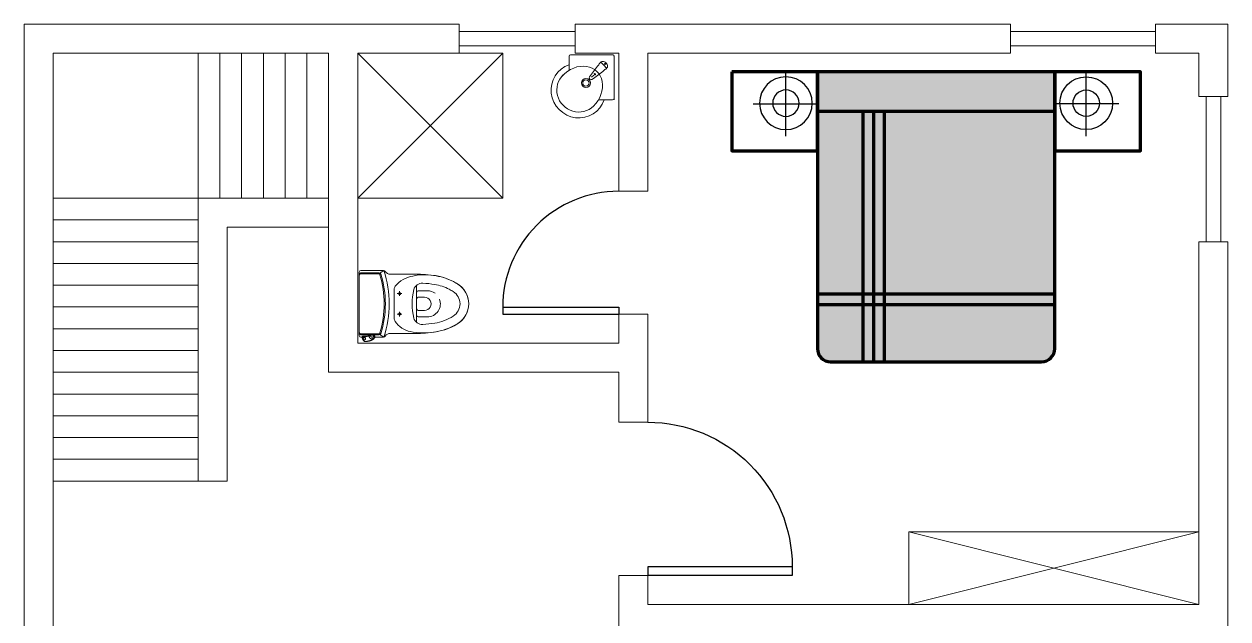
# Model space of a CAD drawing. Header units: inches. Extents: x -179 to 300, y 123 to 718.
# Drawn here: x -152.14 to -143.84, y 227.7 to 231.8 of the extents above; entities that cross this region are included whole.
import ezdxf

# ---------------------------------------------------------------- set-up
doc = ezdxf.new("R2010")
doc.units = ezdxf.units.IN
doc.header["$MEASUREMENT"] = 0
doc.linetypes.add('ACAD_ISO02W100', pattern=[15, 12, -3])
doc.linetypes.add('HIDDEN', pattern=[0.375, 0.25, -0.125])
for name, color, linetype in [('1', 1, 'Continuous'), ('A_WALL_3D', 1, 'Continuous'), ('BODY', 7, 'Continuous'), ('COVER', 7, 'Continuous'), ('DIM', 7, 'Continuous'), ('FUR', 6, 'Continuous'), ('HIDDEN', 8, 'HIDDEN')]:
    doc.layers.add(name, color=color, linetype=linetype)

# ---------------------------------------------------------------- blocks, each defined once
blk = doc.blocks.new('DESK4')
at = {"color": 0}
for p, q in [((0, 1), (-0.06, 1)), ((0, 0), (-0.06, 0))]:
    blk.add_line(p, q, dxfattribs=at)
blk.add_lwpolyline([(-0.06, 1), (-0.06, 0)], dxfattribs=at)
blk.add_lwpolyline([(1, 0, 0.414214), (0, 1), (0, 0)], format="xyb", dxfattribs=at)
blk = doc.blocks.new('A$C255C3C12')
at = {"layer": 'FUR'}
for p, q in [((243.5, 486.7), (243.5, 0)), ((487.1, 239.3), (0, 239.3))]:
    blk.add_line(p, q, dxfattribs=at)
for radius in [200, 100]:
    blk.add_circle((238.2, 239.3), radius, dxfattribs=at)
blk = doc.blocks.new('豪华大床')
at = {"linetype": 'ACAD_ISO02W100', "lineweight": 100, "true_color": 0xcd2027}
h = blk.add_hatch(color=242, dxfattribs=at)
h.dxf.hatch_style = 1
h.paths.add_polyline_path([(300, 2450), (0, 2450), (0, 650), (300, 650)])
at = {"linetype": 'ACAD_ISO02W100', "lineweight": 100, "true_color": 0xf8d731}
h = blk.add_hatch(color=40, dxfattribs=at)
h.dxf.hatch_style = 1
h.paths.add_polyline_path([(1687.8, 2450), (300, 2450), (300, 1155.6), (1687.8, 1155.6)])
h.paths.add_polyline_path([(1687.8, 995.6), (300, 995.6), (300, 650), (600, 650), (1687.8, 650)])
h.paths.add_polyline_path([(2200, 995.6), (1767.8, 995.6), (1767.8, 650), (2100, 650, 0.414214), (2200, 750)])
h.paths.add_polyline_path([(2200, 2350, 0.414214), (2100, 2450), (1767.8, 2450), (1767.8, 1155.6), (2200, 1155.6)])
at = {"linetype": 'ACAD_ISO02W100', "lineweight": 100, "true_color": 0x991b1e}
h = blk.add_hatch(color=244, dxfattribs=at)
h.dxf.hatch_style = 1
h.paths.add_polyline_path([(1767.8, 2450), (1687.8, 2450), (1687.8, 1155.6), (1767.8, 1155.6)])
h.paths.add_polyline_path([(1767.8, 1155.6), (1687.8, 1155.6), (1687.8, 1075.6), (1767.8, 1075.6)])
h.paths.add_polyline_path([(2200, 1155.6), (1767.8, 1155.6), (1767.8, 1075.6), (2200, 1075.6)])
h.paths.add_polyline_path([(2200, 1075.6), (1767.8, 1075.6), (1767.8, 995.6), (2200, 995.6)])
h.paths.add_polyline_path([(1767.8, 1075.6), (1687.8, 1075.6), (1687.8, 995.6), (1767.8, 995.6)])
h.paths.add_polyline_path([(1767.8, 995.6), (1687.8, 995.6), (1687.8, 650), (1767.8, 650)])
h.paths.add_polyline_path([(1687.8, 1155.6), (300, 1155.6), (300, 1075.6), (1687.8, 1075.6)])
h.paths.add_polyline_path([(1687.8, 1075.6), (300, 1075.6), (300, 995.6), (1687.8, 995.6)])
at = {"layer": 'FUR', "color": 0, "lineweight": 100}
for p, q in [((300, 650), (300, 2450)), ((1687.8, 2450), (1687.8, 650)), ((1767.8, 2450), (1767.8, 650)), ((300, 1155.6), (2200, 1155.6)), ((300, 1075.6), (2200, 1075.6)), ((300, 995.6), (2200, 995.6))]:
    blk.add_line(p, q, dxfattribs=at)
for points in [[(0, 2450), (600, 2450), (600, 3100), (0, 3100)], [(0, 0), (600, 0), (600, 650), (0, 650)]]:
    blk.add_lwpolyline(points, close=True, dxfattribs=at)
blk.add_lwpolyline([(0, 650), (2100, 650, 0.414214), (2200, 750), (2200, 2350, 0.414214), (2100, 2450), (0, 2450)], format="xyb", close=True, dxfattribs=at)
blk.add_blockref('A$C255C3C12', (0, 2450), dxfattribs=at)
at = {"layer": 'FUR', "color": 0, "lineweight": 100, "xscale": -1, "rotation": 180}
blk.add_blockref('A$C255C3C12', (0, 650), dxfattribs=at)

msp = doc.modelspace()

# ---------------------------------------------------------------- linework, layer by layer
at = {"color": 40, "lineweight": 0, "true_color": 0xf8d731}
for p, q in [((-152.14211, 227.00819), (-152.14211, 231.79621)), ((-152.14211, 231.79621), (-149.14211, 231.79621)), ((-149.14211, 231.74621), (-148.34211, 231.74621)), ((-148.34211, 231.79621), (-145.34211, 231.79621)), ((-145.34211, 231.74621), (-144.34211, 231.74621)), ((-144.34211, 231.79621), (-143.84211, 231.79621)), ((-143.84211, 231.79621), (-143.84211, 231.29621)), ((-149.14211, 231.64621), (-148.34211, 231.64621)), ((-145.34211, 231.64621), (-144.34211, 231.64621)), ((-143.99211, 231.29621), (-143.99211, 230.29621)), ((-143.89211, 231.29621), (-143.89211, 230.29621)), ((-143.84211, 230.29621), (-143.84211, 227.2685)), ((-148.04211, 229.05197), (-147.84211, 229.05197)), ((-147.84211, 227.99621), (-148.04211, 227.99621))]:
    msp.add_line(p, q, dxfattribs=at)
at = {"color": 40, "linetype": 'ACAD_ISO02W100', "lineweight": 0, "true_color": 0xf8d731}
for p, q in [((-149.14211, 231.59621), (-149.14211, 231.79621)), ((-148.34211, 231.59621), (-148.34211, 231.79621)), ((-145.34211, 231.59621), (-145.34211, 231.79621)), ((-144.34211, 231.59621), (-144.34211, 231.79621)), ((-144.04211, 231.29621), (-143.84211, 231.29621)), ((-148.04211, 230.64421), (-147.84211, 230.64421)), ((-144.04211, 230.29621), (-143.84211, 230.29621)), ((-148.04211, 229.79621), (-147.84211, 229.79621))]:
    msp.add_line(p, q, dxfattribs=at)
at = {"lineweight": 0}
for p, q in [((-151.94211, 231.59621), (-151.94211, 230.59621)), ((-150.04211, 231.59621), (-151.94211, 231.59621)), ((-150.94211, 231.59621), (-150.94211, 228.64621)), ((-150.79211, 231.59621), (-150.79211, 230.59621)), ((-150.64211, 231.59621), (-150.64211, 230.59621)), ((-150.49211, 231.59621), (-150.49211, 230.59621)), ((-150.34211, 231.59621), (-150.34211, 230.59621)), ((-150.19211, 231.59621), (-150.19211, 230.59621)), ((-149.84211, 231.59621), (-148.84211, 231.59621)), ((-149.84211, 231.59621), (-149.84211, 229.59621)), ((-149.84211, 231.59621), (-149.84211, 229.59621)), ((-148.34211, 231.59621), (-148.04211, 231.59621)), ((-148.04211, 231.59621), (-148.04211, 230.64421)), ((-147.84211, 231.59621), (-145.34211, 231.59621)), ((-147.84211, 231.59621), (-147.84211, 230.64421)), ((-144.34211, 231.59621), (-144.04211, 231.59621)), ((-144.04211, 231.59621), (-144.04211, 231.29621)), ((-151.94211, 230.59621), (-151.94211, 228.19621)), ((-150.04211, 230.59621), (-151.94211, 230.59621)), ((-150.94211, 230.44621), (-151.94211, 230.44621)), ((-150.04211, 230.39621), (-150.74211, 230.39621)), ((-150.74211, 230.39621), (-150.74211, 228.64621)), ((-150.94211, 230.29621), (-151.94211, 230.29621)), ((-144.04211, 230.29621), (-144.04211, 227.79621)), ((-150.94211, 230.14621), (-151.94211, 230.14621)), ((-150.94211, 229.99621), (-151.94211, 229.99621)), ((-150.94211, 229.84621), (-151.94211, 229.84621)), ((-148.04211, 229.84421), (-148.04211, 229.59621)), ((-147.84211, 229.79621), (-147.84211, 229.05197)), ((-150.94211, 229.69621), (-151.94211, 229.69621)), ((-149.84211, 229.59621), (-148.04211, 229.59621)), ((-150.94211, 229.54621), (-151.94211, 229.54621)), ((-150.94211, 229.39621), (-151.94211, 229.39621)), ((-150.04211, 229.39621), (-148.04211, 229.39621)), ((-148.04211, 229.39621), (-148.04211, 229.05197)), ((-150.94211, 229.24621), (-151.94211, 229.24621)), ((-150.94211, 229.09621), (-151.94211, 229.09621)), ((-150.94211, 228.94621), (-151.94211, 228.94621)), ((-150.94211, 228.79621), (-151.94211, 228.79621)), ((-150.84211, 228.64621), (-151.94211, 228.64621)), ((-150.74211, 228.64621), (-151.94211, 228.64621)), ((-151.94211, 228.19621), (-151.94211, 227.00819)), ((-147.84211, 228.05597), (-147.84211, 227.79621)), ((-148.04211, 227.99621), (-148.04211, 225.39621)), ((-147.84211, 227.79621), (-144.04211, 227.79621))]:
    msp.add_line(p, q, dxfattribs=at)
at = {"linetype": 'ACAD_ISO02W100', "lineweight": 0}
msp.add_line((-150.04211, 229.39621), (-150.04211, 231.59621), dxfattribs=at)
at = {"color": 177, "linetype": 'ACAD_ISO02W100', "lineweight": 0, "true_color": 0x293189}
for p, q in [((-149.84211, 230.59621), (-148.84211, 231.59621)), ((-148.84211, 230.59621), (-149.84211, 231.59621)), ((-148.84211, 230.59621), (-148.84211, 231.59621)), ((-149.84211, 230.59621), (-148.84211, 230.59621))]:
    msp.add_line(p, q, dxfattribs=at)
at = {"color": 177, "lineweight": 0, "true_color": 0x293189}
for p, q in [((-148.38409, 231.47779), (-148.38409, 231.57462)), ((-148.08409, 231.58462), (-148.37409, 231.58462)), ((-148.07409, 231.28462), (-148.07409, 231.57462)), ((-148.08409, 231.27462), (-148.18196, 231.27462))]:
    msp.add_line(p, q, dxfattribs=at)
at = {"color": 177, "linetype": 'Continuous', "lineweight": 0, "ltscale": 1.2, "true_color": 0x293189}
for q in [(-148.16594, 231.53321), (-148.1255, 231.49277)]:
    msp.add_line((-148.14572, 231.51299), q, dxfattribs=at)
at = {"color": 177, "linetype": 'Continuous', "lineweight": 0, "ltscale": 8, "true_color": 0x293189}
msp.add_line((-148.22901, 231.42969), (-148.21455, 231.44415), dxfattribs=at)
at = {"color": 6, "linetype": 'ACAD_ISO02W100', "lineweight": 0}
for p, q in [((-144.04211, 228.29621), (-146.04211, 228.29621)), ((-146.04211, 228.29621), (-146.04211, 227.79621)), ((-144.04211, 227.79621), (-146.04211, 228.29621)), ((-146.04211, 227.79621), (-144.04211, 228.29621)), ((-144.04211, 227.79621), (-144.04211, 228.29621)), ((-146.04211, 227.79621), (-144.04211, 227.79621))]:
    msp.add_line(p, q, dxfattribs=at)
at = {"color": 177, "lineweight": 0, "true_color": 0x293189}
for centre, major_axis, ratio, start_param, end_param in [((-148.37409, 231.57462), (0.00707, 0.00707), 1, 0.7853982, 2.3561945), ((-148.08409, 231.57462), (0.00707, 0.00707), 1, 5.4977871, 7.0685835), ((-148.32157, 231.33713), (-0.13435, 0.13435), 0.9736842, -0.4588538, 3.6004465), ((-148.32161, 231.33717), (-0.1061, 0.1061), 0.9663492, -0.0372091, 3.1415927), ((-148.26854, 231.39016), (-0.02227, 0.02227), 1, 0.7853982, 7.0685835), ((-148.26854, 231.39016), (-0.01556, 0.01556), 1, 0.7853982, 7.0685835), ((-148.2075, 231.45121), (-0.00433, 0.00433), 0.5996165, 0, 6.2831853), ((-148.08409, 231.28462), (-0.00707, 0.00707), 1, 2.3561945, 3.9269908)]:
    msp.add_ellipse(centre, major_axis=major_axis, ratio=ratio, start_param=start_param, end_param=end_param, dxfattribs=at)
at = {"color": 177, "lineweight": 0, "true_color": 0x293189, "extrusion": (0, 0, -1)}
msp.add_ellipse((-148.32161, 231.33717), major_axis=(0.12796, 0.13364), ratio=0.8109063, start_param=4.7008251, end_param=7.8715777, dxfattribs=at)
at = {"color": 177, "linetype": 'Continuous', "lineweight": 0, "ltscale": 1.2, "true_color": 0x293189}
for centre, major_axis, start_param, end_param in [((-146.24786, 230.05288), (-1.71537, 1.71537), 0.1426695, 0.1807352), ((-148.14382, 231.46545), (0.04373, 0.04373), 1.3959207, 1.6214576), ((-148.1277, 231.49047), (0.04073, 0.04073), 1.4633961, 1.8945456), ((-148.15348, 231.52248), (0.01167, 0.01167), 0.8292988, 1.4633961), ((-148.15404, 231.50541), (-0.02373, 0.02373), 4.6966478, 5.5028112), ((-148.16823, 231.531), (-0.04073, 0.04073), 2.8178434, 3.2489929), ((-148.15329, 231.50467), (0.02373, 0.02373), 5.4927631, 6.2989265), ((-148.13622, 231.50522), (-0.01167, 0.01167), 3.2489929, 3.8830902), ((-148.23444, 231.42586), (0.00781, 0.00781), 1.7701561, 3.2434684), ((-148.23285, 231.42427), (0.00781, 0.00781), 3.0397169, 4.5130292), ((-149.60583, 233.41084), (1.71537, 1.71537), 4.5316538, 4.5697195), ((-148.19325, 231.51489), (-0.04373, 0.04373), 3.0909314, 3.3164683)]:
    msp.add_ellipse(centre, major_axis=major_axis, ratio=1, start_param=start_param, end_param=end_param, dxfattribs=at)
at = {"color": 177, "linetype": 'Continuous', "lineweight": 0, "ltscale": 8, "true_color": 0x293189}
msp.add_ellipse((-148.1366, 231.5221), major_axis=(0.00235, 0.00235), ratio=1, start_param=2.3561945, end_param=8.6393798, dxfattribs=at)
at = {"layer": '1', "color": 177, "linetype": 'ByBlock', "lineweight": 0, "true_color": 0x293189}
for p, q in [((-149.81141, 229.64075), (-149.81142, 229.64049)), ((-149.81142, 229.64049), (-149.81142, 229.64024)), ((-149.81142, 229.64024), (-149.81139, 229.63998)), ((-149.81138, 229.641), (-149.81141, 229.64075)), ((-149.81137, 229.64083), (-149.81139, 229.64035)), ((-149.81139, 229.64035), (-149.81135, 229.63988)), ((-149.81139, 229.63998), (-149.81138, 229.6399)), ((-149.81134, 229.64125), (-149.81138, 229.641)), ((-149.81138, 229.6399), (-149.81126, 229.63904)), ((-149.81129, 229.64131), (-149.81137, 229.64083)), ((-149.81135, 229.63988), (-149.81101, 229.63771)), ((-149.81128, 229.6415), (-149.81134, 229.64125)), ((-149.81117, 229.64174), (-149.81129, 229.64131)), ((-149.81121, 229.64175), (-149.81128, 229.6415)), ((-149.81126, 229.63904), (-149.81109, 229.638)), ((-149.81112, 229.64199), (-149.81121, 229.64175)), ((-149.81101, 229.64216), (-149.81117, 229.64174)), ((-149.81101, 229.64223), (-149.81112, 229.64199)), ((-149.81109, 229.638), (-149.81091, 229.63696)), ((-149.8108, 229.64256), (-149.81101, 229.64216)), ((-149.81089, 229.64245), (-149.81101, 229.64223)), ((-149.81101, 229.63771), (-149.81061, 229.63555)), ((-149.81091, 229.63696), (-149.81072, 229.63593)), ((-149.81076, 229.64267), (-149.81089, 229.64245)), ((-149.81054, 229.64293), (-149.8108, 229.64256)), ((-149.81062, 229.64288), (-149.81076, 229.64267)), ((-149.81072, 229.63593), (-149.81051, 229.63492)), ((-149.81046, 229.64308), (-149.81062, 229.64288)), ((-149.81061, 229.63555), (-149.81014, 229.63341)), ((-149.81025, 229.64327), (-149.81054, 229.64293)), ((-149.81051, 229.63492), (-149.81028, 229.6339)), ((-149.81029, 229.64327), (-149.81046, 229.64308)), ((-149.81011, 229.64345), (-149.81029, 229.64327)), ((-149.81028, 229.6339), (-149.81004, 229.63288)), ((-149.80993, 229.64357), (-149.81025, 229.64327)), ((-149.81014, 229.63341), (-149.8096, 229.63129)), ((-149.80991, 229.64361), (-149.81011, 229.64345)), ((-149.81004, 229.63288), (-149.80978, 229.63187)), ((-149.80957, 229.64384), (-149.80993, 229.64357)), ((-149.80971, 229.64377), (-149.80991, 229.64361)), ((-149.80984, 229.64058), (-149.80985, 229.64022)), ((-149.80985, 229.64022), (-149.80982, 229.63987)), ((-149.80978, 229.64093), (-149.80984, 229.64058)), ((-149.80982, 229.63987), (-149.80949, 229.63775)), ((-149.80969, 229.64126), (-149.80978, 229.64093)), ((-149.80978, 229.63187), (-149.80951, 229.63086)), ((-149.8096, 229.64384), (-149.80971, 229.64377)), ((-149.80957, 229.64157), (-149.80969, 229.64126)), ((-149.8096, 229.63129), (-149.80899, 229.62919)), ((-149.80919, 229.64406), (-149.80957, 229.64384)), ((-149.80941, 229.64187), (-149.80957, 229.64157)), ((-149.80951, 229.63086), (-149.80922, 229.62986)), ((-149.80949, 229.63775), (-149.80909, 229.63563)), ((-149.80922, 229.64215), (-149.80941, 229.64187)), ((-149.809, 229.64241), (-149.80922, 229.64215)), ((-149.80922, 229.62986), (-149.80891, 229.62886)), ((-149.80878, 229.64424), (-149.80919, 229.64406)), ((-149.80909, 229.63563), (-149.80862, 229.63353)), ((-149.80875, 229.64264), (-149.809, 229.64241)), ((-149.80899, 229.62919), (-149.80831, 229.62711)), ((-149.80891, 229.62886), (-149.8086, 229.62786)), ((-149.80837, 229.64437), (-149.80878, 229.64424)), ((-149.80848, 229.64284), (-149.80875, 229.64264)), ((-149.80862, 229.63353), (-149.80809, 229.63145)), ((-149.8086, 229.62786), (-149.80826, 229.62687)), ((-149.80819, 229.64301), (-149.80848, 229.64284)), ((-149.80793, 229.64446), (-149.80837, 229.64437)), ((-149.80831, 229.62711), (-149.80758, 229.62505)), ((-149.80826, 229.62687), (-149.80791, 229.62589)), ((-149.80788, 229.64314), (-149.80819, 229.64301)), ((-149.80809, 229.63145), (-149.8075, 229.62939)), ((-149.80751, 229.64449), (-149.80793, 229.64446)), ((-149.80791, 229.62589), (-149.80755, 229.62491)), ((-149.80757, 229.64324), (-149.80788, 229.64314)), ((-149.80758, 229.62505), (-149.80677, 229.62302)), ((-149.80724, 229.6433), (-149.80757, 229.64324)), ((-149.80755, 229.62491), (-149.80717, 229.62393)), ((-149.80453, 229.64454), (-149.8075, 229.64449)), ((-149.8075, 229.62939), (-149.80683, 229.62736)), ((-149.80691, 229.64333), (-149.80724, 229.6433)), ((-149.80717, 229.62393), (-149.80678, 229.62297)), ((-149.80497, 229.64336), (-149.80691, 229.64333)), ((-149.80683, 229.62736), (-149.80611, 229.62534)), ((-149.80678, 229.62297), (-149.80637, 229.62201)), ((-149.80677, 229.62302), (-149.80603, 229.62131)), ((-149.80637, 229.62201), (-149.80595, 229.62106)), ((-149.80611, 229.62534), (-149.80532, 229.62335)), ((-149.80603, 229.62131), (-149.80525, 229.61961)), ((-149.80595, 229.62106), (-149.80551, 229.62011)), ((-149.80551, 229.62011), (-149.80506, 229.61917)), ((-149.80532, 229.62335), (-149.80459, 229.62167)), ((-149.80525, 229.61961), (-149.80442, 229.61794)), ((-149.80522, 229.62809), (-149.80521, 229.62901)), ((-149.80516, 229.62717), (-149.80522, 229.62809)), ((-149.80521, 229.62901), (-149.80512, 229.62992)), ((-149.80503, 229.62626), (-149.80516, 229.62717)), ((-149.80512, 229.62992), (-149.80496, 229.63083)), ((-149.80506, 229.61917), (-149.80459, 229.61824)), ((-149.80482, 229.62537), (-149.80503, 229.62626)), ((-149.80304, 229.6434), (-149.80497, 229.64336)), ((-149.80496, 229.63083), (-149.80473, 229.63173)), ((-149.80454, 229.6245), (-149.80482, 229.62537)), ((-149.80473, 229.63173), (-149.80442, 229.6326)), ((-149.80459, 229.62167), (-149.80382, 229.62001)), ((-149.80459, 229.61824), (-149.80412, 229.61732)), ((-149.80418, 229.62365), (-149.80454, 229.6245)), ((-149.80158, 229.64459), (-149.80453, 229.64454)), ((-149.80442, 229.6326), (-149.80404, 229.63345)), ((-149.80442, 229.61794), (-149.80354, 229.6163)), ((-149.80385, 229.623), (-149.80418, 229.62365)), ((-149.80412, 229.61732), (-149.80363, 229.61641)), ((-149.80404, 229.63345), (-149.80358, 229.63427)), ((-149.80346, 229.62237), (-149.80385, 229.623)), ((-149.80382, 229.62001), (-149.803, 229.61838)), ((-149.80363, 229.61641), (-149.80312, 229.61551)), ((-149.80358, 229.63427), (-149.80317, 229.63489)), ((-149.80354, 229.6163), (-149.80265, 229.61472)), ((-149.80303, 229.62177), (-149.80346, 229.62237)), ((-149.80332, 229.62895), (-149.80333, 229.62818)), ((-149.80333, 229.62818), (-149.80328, 229.62742)), ((-149.80325, 229.62971), (-149.80332, 229.62895)), ((-149.80328, 229.62742), (-149.80318, 229.62666)), ((-149.80312, 229.63047), (-149.80325, 229.62971)), ((-149.80318, 229.62666), (-149.80301, 229.62592)), ((-149.80317, 229.63489), (-149.8027, 229.63548)), ((-149.80294, 229.63122), (-149.80312, 229.63047)), ((-149.80312, 229.61551), (-149.80266, 229.61471)), ((-149.79992, 229.64345), (-149.80304, 229.6434)), ((-149.80255, 229.6212), (-149.80303, 229.62177)), ((-149.80301, 229.62592), (-149.80279, 229.62518)), ((-149.803, 229.61838), (-149.80214, 229.61676)), ((-149.8027, 229.63194), (-149.80294, 229.63122)), ((-149.80279, 229.62518), (-149.80252, 229.62448)), ((-149.8027, 229.63548), (-149.8022, 229.63604)), ((-149.8024, 229.63265), (-149.8027, 229.63194)), ((-149.80263, 229.61468), (-149.80219, 229.61399)), ((-149.80203, 229.62068), (-149.80255, 229.6212)), ((-149.80252, 229.62448), (-149.80225, 229.62393)), ((-149.80204, 229.63333), (-149.8024, 229.63265)), ((-149.80184, 229.61394), (-149.80233, 229.61472)), ((-149.80225, 229.62393), (-149.80195, 229.62341)), ((-149.8022, 229.63604), (-149.80165, 229.63656)), ((-149.80219, 229.61399), (-149.80172, 229.61332)), ((-149.80214, 229.61676), (-149.80124, 229.61518)), ((-149.80163, 229.63398), (-149.80204, 229.63333)), ((-149.80157, 229.62027), (-149.80203, 229.62068)), ((-149.80195, 229.62341), (-149.80161, 229.62291)), ((-149.80131, 229.6132), (-149.80184, 229.61394)), ((-149.80172, 229.61332), (-149.80121, 229.61268)), ((-149.80165, 229.63656), (-149.80106, 229.63703)), ((-149.80116, 229.63458), (-149.80163, 229.63398)), ((-149.80161, 229.62291), (-149.80124, 229.62244)), ((-149.79864, 229.64465), (-149.80158, 229.64459)), ((-149.80107, 229.6199), (-149.80157, 229.62027)), ((-149.80073, 229.61249), (-149.80131, 229.6132)), ((-149.80124, 229.62244), (-149.80084, 229.622)), ((-149.80124, 229.61518), (-149.80084, 229.61453)), ((-149.80121, 229.61268), (-149.80066, 229.61205)), ((-149.80064, 229.63514), (-149.80116, 229.63458)), ((-149.80055, 229.61956), (-149.80107, 229.6199)), ((-149.80106, 229.63703), (-149.80054, 229.63739)), ((-149.80084, 229.622), (-149.80047, 229.62166)), ((-149.80084, 229.61453), (-149.8004, 229.6139)), ((-149.80014, 229.61185), (-149.80073, 229.61249)), ((-149.80066, 229.61205), (-149.80006, 229.61146)), ((-149.80007, 229.63563), (-149.80064, 229.63514)), ((-149.8, 229.61926), (-149.80055, 229.61956)), ((-149.80054, 229.63739), (-149.79999, 229.63771)), ((-149.80047, 229.62166), (-149.80008, 229.62135)), ((-149.8004, 229.6139), (-149.79992, 229.6133)), ((-149.7995, 229.61124), (-149.80014, 229.61185)), ((-149.80008, 229.62135), (-149.79968, 229.62107)), ((-149.79966, 229.63593), (-149.80007, 229.63563)), ((-149.80006, 229.61146), (-149.79944, 229.6109)), ((-149.79943, 229.61901), (-149.8, 229.61926)), ((-149.79999, 229.63771), (-149.79942, 229.63798)), ((-149.79681, 229.64352), (-149.79992, 229.64345)), ((-149.79992, 229.6133), (-149.7994, 229.61271)), ((-149.79968, 229.62107), (-149.79925, 229.62082)), ((-149.79923, 229.6362), (-149.79966, 229.63593)), ((-149.79884, 229.61067), (-149.7995, 229.61124)), ((-149.79944, 229.6109), (-149.79881, 229.6104)), ((-149.79885, 229.6188), (-149.79943, 229.61901)), ((-149.79942, 229.63798), (-149.79884, 229.63822)), ((-149.7994, 229.61271), (-149.79885, 229.61216)), ((-149.79925, 229.62082), (-149.7988, 229.62061)), ((-149.79879, 229.63643), (-149.79923, 229.6362)), ((-149.79824, 229.61863), (-149.79885, 229.6188)), ((-149.79885, 229.61216), (-149.79826, 229.61164)), ((-149.79884, 229.63822), (-149.79823, 229.63841)), ((-149.79817, 229.61017), (-149.79884, 229.61067)), ((-149.79881, 229.6104), (-149.79815, 229.60993)), ((-149.7988, 229.62061), (-149.79835, 229.62043)), ((-149.79833, 229.63662), (-149.79879, 229.63643)), ((-149.79571, 229.64471), (-149.79864, 229.64465)), ((-149.79835, 229.62043), (-149.79787, 229.6203)), ((-149.79786, 229.63678), (-149.79833, 229.63662)), ((-149.79826, 229.61164), (-149.79767, 229.61117)), ((-149.79763, 229.61852), (-149.79824, 229.61863)), ((-149.79823, 229.63841), (-149.79762, 229.63855)), ((-149.79748, 229.60971), (-149.79817, 229.61017)), ((-149.79815, 229.60993), (-149.79747, 229.60951)), ((-149.79787, 229.6203), (-149.79739, 229.6202)), ((-149.79738, 229.63689), (-149.79786, 229.63678)), ((-149.79767, 229.61117), (-149.79705, 229.61073)), ((-149.797, 229.61845), (-149.79763, 229.61852)), ((-149.79762, 229.63855), (-149.79699, 229.63864)), ((-149.79676, 229.60929), (-149.79748, 229.60971)), ((-149.79747, 229.60951), (-149.79674, 229.60911)), ((-149.79739, 229.6202), (-149.79691, 229.62015)), ((-149.79689, 229.63697), (-149.79738, 229.63689)), ((-149.79705, 229.61073), (-149.79641, 229.61033)), ((-149.79637, 229.61844), (-149.797, 229.61845)), ((-149.79699, 229.63864), (-149.79636, 229.63868)), ((-149.79691, 229.62015), (-149.79642, 229.62014)), ((-149.7964, 229.637), (-149.79689, 229.63697)), ((-149.79372, 229.64358), (-149.79681, 229.64352)), ((-149.79604, 229.60893), (-149.79676, 229.60929)), ((-149.79674, 229.60911), (-149.796, 229.60876)), ((-149.79642, 229.62014), (-149.79593, 229.62017)), ((-149.79641, 229.61033), (-149.79574, 229.60996)), ((-149.79591, 229.63699), (-149.7964, 229.637)), ((-149.79575, 229.61848), (-149.79637, 229.61844)), ((-149.79636, 229.63868), (-149.79574, 229.63867)), ((-149.79531, 229.60861), (-149.79604, 229.60893)), ((-149.796, 229.60876), (-149.79523, 229.60845)), ((-149.79593, 229.62017), (-149.79544, 229.62025)), ((-149.79543, 229.63694), (-149.79591, 229.63699)), ((-149.79513, 229.61857), (-149.79575, 229.61848)), ((-149.79574, 229.63867), (-149.79512, 229.6386)), ((-149.79574, 229.60996), (-149.79504, 229.60963)), ((-149.79285, 229.64478), (-149.79571, 229.64471)), ((-149.79544, 229.62025), (-149.79497, 229.62036)), ((-149.79495, 229.63684), (-149.79543, 229.63694)), ((-149.79455, 229.60833), (-149.79531, 229.60861)), ((-149.79523, 229.60845), (-149.79442, 229.60818)), ((-149.79452, 229.61871), (-149.79513, 229.61857)), ((-149.79512, 229.6386), (-149.7945, 229.63849)), ((-149.79504, 229.60963), (-149.79432, 229.60935)), ((-149.79497, 229.62036), (-149.7945, 229.62052)), ((-149.79448, 229.63671), (-149.79495, 229.63684)), ((-149.79377, 229.60809), (-149.79455, 229.60833)), ((-149.79392, 229.6189), (-149.79452, 229.61871)), ((-149.7945, 229.63849), (-149.7939, 229.63833)), ((-149.7945, 229.62052), (-149.79404, 229.62072)), ((-149.79403, 229.63653), (-149.79448, 229.63671)), ((-149.79442, 229.60818), (-149.7936, 229.60796)), ((-149.79432, 229.60935), (-149.79355, 229.60909)), ((-149.79404, 229.62072), (-149.79361, 229.62095)), ((-149.79359, 229.63632), (-149.79403, 229.63653)), ((-149.79334, 229.61914), (-149.79392, 229.6189)), ((-149.7939, 229.63833), (-149.79332, 229.63812)), ((-149.79297, 229.6079), (-149.79377, 229.60809)), ((-149.79065, 229.64365), (-149.79372, 229.64358)), ((-149.79361, 229.62095), (-149.79319, 229.62121)), ((-149.7936, 229.60796), (-149.79276, 229.60779)), ((-149.79317, 229.63607), (-149.79359, 229.63632)), ((-149.79355, 229.60909), (-149.79277, 229.60888)), ((-149.79278, 229.61942), (-149.79334, 229.61914)), ((-149.79332, 229.63812), (-149.79276, 229.63786)), ((-149.79319, 229.62121), (-149.79278, 229.62151)), ((-149.79277, 229.6358), (-149.79317, 229.63607)), ((-149.79216, 229.60776), (-149.79297, 229.6079)), ((-149.79, 229.64484), (-149.79285, 229.64478)), ((-149.79278, 229.62151), (-149.79223, 229.62201)), ((-149.79224, 229.61974), (-149.79278, 229.61942)), ((-149.79239, 229.63549), (-149.79277, 229.6358)), ((-149.79277, 229.60888), (-149.79198, 229.60872)), ((-149.79276, 229.63786), (-149.79222, 229.63757)), ((-149.79276, 229.60779), (-149.79189, 229.60767)), ((-149.79203, 229.63515), (-149.79239, 229.63549)), ((-149.79172, 229.6201), (-149.79224, 229.61974)), ((-149.79223, 229.62201), (-149.79171, 229.62257)), ((-149.79222, 229.63757), (-149.79171, 229.63723)), ((-149.79137, 229.60766), (-149.79216, 229.60776)), ((-149.79164, 229.63471), (-149.79203, 229.63515)), ((-149.79198, 229.60872), (-149.79115, 229.60861)), ((-149.79189, 229.60767), (-149.79123, 229.60762)), ((-149.79115, 229.62057), (-149.79172, 229.6201)), ((-149.79171, 229.63723), (-149.79122, 229.63686)), ((-149.79171, 229.62257), (-149.79126, 229.62318)), ((-149.79127, 229.63424), (-149.79164, 229.63471)), ((-149.79057, 229.60762), (-149.79137, 229.60766)), ((-149.79094, 229.63374), (-149.79127, 229.63424)), ((-149.79126, 229.62318), (-149.79086, 229.62383)), ((-149.79123, 229.60762), (-149.79102, 229.60761)), ((-149.79122, 229.63686), (-149.79077, 229.63646)), ((-149.79061, 229.62109), (-149.79115, 229.62057)), ((-149.79115, 229.60861), (-149.79032, 229.60855)), ((-149.79102, 229.60761), (-149.79078, 229.60761)), ((-149.79065, 229.63322), (-149.79094, 229.63374)), ((-149.79086, 229.62383), (-149.79051, 229.6245)), ((-149.79077, 229.63646), (-149.79026, 229.63593)), ((-149.78759, 229.64372), (-149.79065, 229.64365)), ((-149.79039, 229.63268), (-149.79065, 229.63322)), ((-149.79011, 229.62166), (-149.79061, 229.62109)), ((-149.79014, 229.60761), (-149.79057, 229.60762)), ((-149.79051, 229.6245), (-149.79022, 229.62522)), ((-149.79013, 229.63198), (-149.79039, 229.63268)), ((-149.79032, 229.60855), (-149.78948, 229.60855)), ((-149.79026, 229.63593), (-149.78979, 229.63537)), ((-149.79022, 229.62522), (-149.78999, 229.62595)), ((-149.78978, 229.60762), (-149.79014, 229.60761)), ((-149.78978, 229.60762), (-149.79014, 229.60761)), ((-149.78991, 229.63125), (-149.79013, 229.63198)), ((-149.78966, 229.62225), (-149.79011, 229.62166)), ((-149.78717, 229.64491), (-149.79, 229.64484)), ((-149.78999, 229.62595), (-149.78981, 229.6267)), ((-149.78976, 229.6305), (-149.78991, 229.63125)), ((-149.78981, 229.6267), (-149.78969, 229.62745)), ((-149.78979, 229.63537), (-149.78937, 229.63477)), ((-149.78753, 229.6077), (-149.78978, 229.60762)), ((-149.78966, 229.62975), (-149.78976, 229.6305)), ((-149.78969, 229.62745), (-149.78962, 229.62822)), ((-149.78961, 229.62898), (-149.78966, 229.62975)), ((-149.78926, 229.62288), (-149.78966, 229.62225)), ((-149.78962, 229.62822), (-149.78961, 229.62898)), ((-149.78948, 229.60855), (-149.78694, 229.60865)), ((-149.78937, 229.63477), (-149.789, 229.63415)), ((-149.78882, 229.62369), (-149.78926, 229.62288)), ((-149.789, 229.63415), (-149.78867, 229.6335)), ((-149.78845, 229.62455), (-149.78882, 229.62369)), ((-149.78867, 229.6335), (-149.78833, 229.63265)), ((-149.78815, 229.62542), (-149.78845, 229.62455)), ((-149.78833, 229.63265), (-149.78805, 229.63178)), ((-149.78792, 229.62632), (-149.78815, 229.62542)), ((-149.78805, 229.63178), (-149.78785, 229.63089)), ((-149.78776, 229.62723), (-149.78792, 229.62632)), ((-149.78785, 229.63089), (-149.78772, 229.62998)), ((-149.78768, 229.62815), (-149.78776, 229.62723)), ((-149.78772, 229.62998), (-149.78767, 229.62907)), ((-149.78767, 229.62907), (-149.78768, 229.62815)), ((-149.78458, 229.6438), (-149.78759, 229.64372)), ((-149.78529, 229.60783), (-149.78753, 229.6077)), ((-149.78435, 229.64499), (-149.78717, 229.64491)), ((-149.78694, 229.60865), (-149.7844, 229.6088)), ((-149.78307, 229.608), (-149.78529, 229.60783)), ((-149.78158, 229.64388), (-149.78458, 229.6438)), ((-149.7844, 229.6088), (-149.78188, 229.60901)), ((-149.78155, 229.64506), (-149.78435, 229.64499)), ((-149.78086, 229.6082), (-149.78307, 229.608)), ((-149.78188, 229.60901), (-149.77938, 229.60926)), ((-149.77861, 229.64396), (-149.78158, 229.64388)), ((-149.77878, 229.64514), (-149.78155, 229.64506)), ((-149.77866, 229.60845), (-149.78086, 229.6082)), ((-149.77938, 229.60926), (-149.7769, 229.60957)), ((-149.77602, 229.64523), (-149.77878, 229.64514)), ((-149.77604, 229.6088), (-149.77866, 229.60845)), ((-149.77566, 229.64405), (-149.77861, 229.64396)), ((-149.7769, 229.60957), (-149.7744, 229.60994)), ((-149.77345, 229.60921), (-149.77604, 229.6088)), ((-149.77331, 229.64531), (-149.77602, 229.64523)), ((-149.77273, 229.64414), (-149.77566, 229.64405)), ((-149.7744, 229.60994), (-149.77193, 229.61036)), ((-149.77088, 229.60968), (-149.77345, 229.60921)), ((-149.77328, 229.64531), (-149.77331, 229.64531)), ((-149.7733, 229.64531), (-149.77331, 229.64531)), ((-149.7725, 229.64534), (-149.77328, 229.64531)), ((-149.77032, 229.64422), (-149.77273, 229.64414)), ((-149.77175, 229.64537), (-149.7725, 229.64534)), ((-149.77193, 229.61036), (-149.76948, 229.61083)), ((-149.771, 229.64541), (-149.77175, 229.64537)), ((-149.77028, 229.64544), (-149.771, 229.64541)), ((-149.76833, 229.6102), (-149.77088, 229.60968)), ((-149.76791, 229.6443), (-149.77032, 229.64422)), ((-149.7696, 229.64549), (-149.77028, 229.64544)), ((-149.76896, 229.64553), (-149.7696, 229.64549)), ((-149.76948, 229.61083), (-149.76705, 229.61135)), ((-149.76837, 229.64558), (-149.76896, 229.64553)), ((-149.7316, 229.65124), (-149.76859, 229.65124)), ((-149.76784, 229.64563), (-149.76837, 229.64558)), ((-149.76582, 229.61078), (-149.76833, 229.6102)), ((-149.76553, 229.64438), (-149.76791, 229.6443)), ((-149.76736, 229.64568), (-149.76784, 229.64563)), ((-149.76692, 229.64574), (-149.76736, 229.64568)), ((-149.76705, 229.61135), (-149.76465, 229.61193)), ((-149.76654, 229.64579), (-149.76692, 229.64574)), ((-149.76622, 229.64585), (-149.76654, 229.64579)), ((-149.76644, 229.64583), (-149.76634, 229.6459)), ((-149.76634, 229.64585), (-149.76639, 229.64584)), ((-149.76634, 229.6459), (-149.76613, 229.64602)), ((-149.76624, 229.64587), (-149.76634, 229.64585)), ((-149.76616, 229.64589), (-149.76624, 229.64587)), ((-149.76595, 229.64591), (-149.76622, 229.64585)), ((-149.7661, 229.64591), (-149.76616, 229.64589)), ((-149.76613, 229.64602), (-149.76598, 229.64609)), ((-149.76606, 229.64592), (-149.7661, 229.64591)), ((-149.76603, 229.64593), (-149.76606, 229.64592)), ((-149.76602, 229.64593), (-149.76603, 229.64593)), ((-149.76602, 229.64593), (-149.76602, 229.64593)), ((-149.76598, 229.64609), (-149.76582, 229.64613)), ((-149.76573, 229.64597), (-149.76595, 229.64591)), ((-149.76582, 229.64613), (-149.76564, 229.64616)), ((-149.76333, 229.61142), (-149.76582, 229.61078)), ((-149.76558, 229.64603), (-149.76573, 229.64597)), ((-149.76564, 229.64616), (-149.76545, 229.64616)), ((-149.76548, 229.64609), (-149.76558, 229.64603)), ((-149.76376, 229.64445), (-149.76553, 229.64438)), ((-149.76545, 229.64616), (-149.76548, 229.64609)), ((-149.76465, 229.61193), (-149.7624, 229.61252)), ((-149.76422, 229.64551), (-149.76335, 229.64554)), ((-149.76318, 229.64446), (-149.76376, 229.64445)), ((-149.76361, 229.64377), (-149.76376, 229.64445)), ((-149.76345, 229.64309), (-149.76361, 229.64377)), ((-149.76318, 229.64213), (-149.76345, 229.64309)), ((-149.76335, 229.64554), (-149.76246, 229.64556)), ((-149.76087, 229.61211), (-149.76333, 229.61142)), ((-149.7626, 229.64447), (-149.76318, 229.64446)), ((-149.76288, 229.64118), (-149.76318, 229.64213)), ((-149.76255, 229.64025), (-149.76288, 229.64118)), ((-149.76201, 229.64448), (-149.7626, 229.64447)), ((-149.76218, 229.63933), (-149.76255, 229.64025)), ((-149.76246, 229.64556), (-149.76156, 229.64559)), ((-149.7624, 229.61252), (-149.76016, 229.61316)), ((-149.76179, 229.63846), (-149.76218, 229.63933)), ((-149.76142, 229.64449), (-149.76201, 229.64448)), ((-149.76136, 229.63761), (-149.76179, 229.63846)), ((-149.76156, 229.64559), (-149.76064, 229.64561)), ((-149.76044, 229.64449), (-149.76142, 229.64449)), ((-149.76091, 229.63678), (-149.76136, 229.63761)), ((-149.76043, 229.63598), (-149.76091, 229.63678)), ((-149.75845, 229.61286), (-149.76087, 229.61211)), ((-149.76064, 229.64561), (-149.75967, 229.64563)), ((-149.75945, 229.64449), (-149.76044, 229.64449)), ((-149.75992, 229.6352), (-149.76043, 229.63598)), ((-149.76016, 229.61316), (-149.75796, 229.61385)), ((-149.75938, 229.63444), (-149.75992, 229.6352)), ((-149.75967, 229.64563), (-149.7587, 229.64565)), ((-149.75844, 229.64449), (-149.75945, 229.64449)), ((-149.75881, 229.63371), (-149.75938, 229.63444)), ((-149.75822, 229.633), (-149.75881, 229.63371)), ((-149.7587, 229.64565), (-149.75771, 229.64566)), ((-149.75625, 229.6136), (-149.75845, 229.61286)), ((-149.75743, 229.64448), (-149.75844, 229.64449)), ((-149.75741, 229.63214), (-149.75822, 229.633)), ((-149.75796, 229.61385), (-149.75578, 229.61458)), ((-149.75771, 229.64566), (-149.75672, 229.64567)), ((-149.75643, 229.64447), (-149.75743, 229.64448)), ((-149.75657, 229.63133), (-149.75741, 229.63214)), ((-149.75672, 229.64567), (-149.7563, 229.64564)), ((-149.75569, 229.63057), (-149.75657, 229.63133)), ((-149.75544, 229.64445), (-149.75643, 229.64447)), ((-149.7563, 229.64564), (-149.75588, 229.64558)), ((-149.75409, 229.61438), (-149.75625, 229.6136)), ((-149.75588, 229.64558), (-149.75544, 229.64549)), ((-149.75578, 229.61458), (-149.75364, 229.61536)), ((-149.755, 229.63004), (-149.75569, 229.63057)), ((-149.75544, 229.64549), (-149.75501, 229.64539)), ((-149.75443, 229.64443), (-149.75544, 229.64445)), ((-149.75501, 229.64539), (-149.75442, 229.64523)), ((-149.7543, 229.62954), (-149.755, 229.63004)), ((-149.75343, 229.6444), (-149.75443, 229.64443)), ((-149.75442, 229.64523), (-149.75383, 229.64505)), ((-149.75357, 229.62907), (-149.7543, 229.62954)), ((-149.75195, 229.6152), (-149.75409, 229.61438)), ((-149.75383, 229.64505), (-149.75324, 229.64487)), ((-149.75364, 229.61536), (-149.75152, 229.61618)), ((-149.75283, 229.62864), (-149.75357, 229.62907)), ((-149.75243, 229.64436), (-149.75343, 229.6444)), ((-149.75324, 229.64487), (-149.75234, 229.64459)), ((-149.75186, 229.62814), (-149.75283, 229.62864)), ((-149.75143, 229.64432), (-149.75243, 229.64436)), ((-149.75234, 229.64459), (-149.75144, 229.64432)), ((-149.74985, 229.61607), (-149.75195, 229.6152)), ((-149.75086, 229.62771), (-149.75186, 229.62814)), ((-149.75152, 229.61618), (-149.74943, 229.61705)), ((-149.75144, 229.64432), (-149.75143, 229.64432)), ((-149.75143, 229.64432), (-149.75111, 229.64374)), ((-149.75111, 229.64374), (-149.75076, 229.64318)), ((-149.74985, 229.62734), (-149.75086, 229.62771)), ((-149.75076, 229.64318), (-149.75038, 229.64265)), ((-149.75038, 229.64265), (-149.74997, 229.64214)), ((-149.74997, 229.64214), (-149.74945, 229.64157)), ((-149.74905, 229.62711), (-149.74985, 229.62734)), ((-149.74777, 229.61699), (-149.74985, 229.61607)), ((-149.74945, 229.64157), (-149.74889, 229.64104)), ((-149.74943, 229.61705), (-149.74737, 229.61796)), ((-149.74825, 229.62691), (-149.74905, 229.62711)), ((-149.74889, 229.64104), (-149.74831, 229.64055)), ((-149.74831, 229.64055), (-149.7477, 229.64011)), ((-149.74745, 229.62675), (-149.74825, 229.62691)), ((-149.74582, 229.61791), (-149.74777, 229.61699)), ((-149.7477, 229.64011), (-149.74707, 229.63971)), ((-149.74664, 229.62664), (-149.74745, 229.62675)), ((-149.74737, 229.61796), (-149.74535, 229.61891)), ((-149.74707, 229.63971), (-149.74641, 229.63936)), ((-149.74559, 229.62656), (-149.74664, 229.62664)), ((-149.74641, 229.63936), (-149.74573, 229.63906)), ((-149.74389, 229.61887), (-149.74582, 229.61791)), ((-149.74573, 229.63906), (-149.74504, 229.63881)), ((-149.74454, 229.62654), (-149.74559, 229.62656)), ((-149.74535, 229.61891), (-149.74335, 229.61991)), ((-149.74504, 229.63881), (-149.74433, 229.63861)), ((-149.7435, 229.6266), (-149.74454, 229.62654)), ((-149.74433, 229.63861), (-149.74363, 229.63847)), ((-149.74199, 229.61987), (-149.74389, 229.61887)), ((-149.74363, 229.63847), (-149.74287, 229.63838)), ((-149.74268, 229.6267), (-149.7435, 229.6266)), ((-149.74335, 229.61991), (-149.74129, 229.62101)), ((-149.74287, 229.63838), (-149.74211, 229.63835)), ((-149.74187, 229.62684), (-149.74268, 229.6267)), ((-149.74211, 229.63835), (-149.74136, 229.63837)), ((-149.74013, 229.62091), (-149.74199, 229.61987)), ((-149.74107, 229.62702), (-149.74187, 229.62684)), ((-149.74136, 229.63837), (-149.74061, 229.63846)), ((-149.74129, 229.62101), (-149.73927, 229.62216)), ((-149.74027, 229.62725), (-149.74107, 229.62702)), ((-149.74061, 229.63846), (-149.73987, 229.63861)), ((-149.73951, 229.62751), (-149.74027, 229.62725)), ((-149.73829, 229.62199), (-149.74013, 229.62091)), ((-149.73987, 229.63861), (-149.73913, 229.63882)), ((-149.73876, 229.62781), (-149.73951, 229.62751)), ((-149.73927, 229.62216), (-149.73728, 229.62335)), ((-149.73913, 229.63882), (-149.7384, 229.6391)), ((-149.73802, 229.62815), (-149.73876, 229.62781)), ((-149.7384, 229.6391), (-149.73769, 229.63944)), ((-149.73649, 229.62311), (-149.73829, 229.62199)), ((-149.7373, 229.62852), (-149.73802, 229.62815)), ((-149.73769, 229.63944), (-149.737, 229.63984)), ((-149.73655, 229.62896), (-149.7373, 229.62852)), ((-149.73728, 229.62335), (-149.73533, 229.62459)), ((-149.737, 229.63984), (-149.73634, 229.64029)), ((-149.73582, 229.62944), (-149.73655, 229.62896)), ((-149.73472, 229.62427), (-149.73649, 229.62311)), ((-149.73634, 229.64029), (-149.73573, 229.64079)), ((-149.73511, 229.62996), (-149.73582, 229.62944)), ((-149.73573, 229.64079), (-149.73514, 229.64135)), ((-149.73533, 229.62459), (-149.73342, 229.62589)), ((-149.73514, 229.64135), (-149.73459, 229.64196)), ((-149.73442, 229.63052), (-149.73511, 229.62996)), ((-149.73298, 229.62547), (-149.73472, 229.62427)), ((-149.73459, 229.64196), (-149.73407, 229.64262)), ((-149.73377, 229.63109), (-149.73442, 229.63052)), ((-149.73407, 229.64262), (-149.7336, 229.64332)), ((-149.73313, 229.6317), (-149.73377, 229.63109)), ((-149.7336, 229.64332), (-149.73323, 229.64393)), ((-149.73342, 229.62589), (-149.73147, 229.62728)), ((-149.73323, 229.64393), (-149.7329, 229.64458)), ((-149.73252, 229.63235), (-149.73313, 229.6317)), ((-149.73127, 229.62672), (-149.73298, 229.62547)), ((-149.7329, 229.64458), (-149.7326, 229.64525)), ((-149.7326, 229.64525), (-149.73231, 229.64557)), ((-149.73234, 229.64534), (-149.7326, 229.64525)), ((-149.7326, 229.64525), (-149.7326, 229.64525)), ((-149.73194, 229.63302), (-149.73252, 229.63235)), ((-149.73206, 229.64543), (-149.73234, 229.64534)), ((-149.73231, 229.64557), (-149.73206, 229.6459)), ((-149.73206, 229.6459), (-149.73192, 229.64613)), ((-149.73175, 229.64552), (-149.73206, 229.64543)), ((-149.73136, 229.63376), (-149.73194, 229.63302)), ((-149.73192, 229.64613), (-149.7318, 229.64634)), ((-149.7318, 229.64634), (-149.73171, 229.64654)), ((-149.73142, 229.6456), (-149.73175, 229.64552)), ((-149.73171, 229.64654), (-149.73166, 229.64666)), ((-149.73166, 229.64666), (-149.73163, 229.64677)), ((-149.73163, 229.64677), (-149.73162, 229.64679)), ((-149.73161, 229.64691), (-149.73115, 229.64697)), ((-149.73147, 229.62728), (-149.72956, 229.62873)), ((-149.7309, 229.64759), (-149.73146, 229.64759)), ((-149.73091, 229.64571), (-149.73142, 229.6456)), ((-149.7308, 229.63452), (-149.73136, 229.63376)), ((-149.7296, 229.628), (-149.73127, 229.62672)), ((-149.73115, 229.64697), (-149.73066, 229.64703)), ((-149.73034, 229.64582), (-149.73091, 229.64571)), ((-149.73014, 229.64759), (-149.7309, 229.64759)), ((-149.73027, 229.63531), (-149.7308, 229.63452)), ((-149.73066, 229.64703), (-149.73012, 229.64709)), ((-149.72972, 229.64592), (-149.73034, 229.64582)), ((-149.72976, 229.63613), (-149.73027, 229.63531)), ((-149.72941, 229.64759), (-149.73014, 229.64759)), ((-149.73012, 229.64709), (-149.72955, 229.64714)), ((-149.7293, 229.63695), (-149.72976, 229.63613)), ((-149.72906, 229.64601), (-149.72972, 229.64592)), ((-149.72938, 229.62818), (-149.7296, 229.628)), ((-149.72956, 229.62873), (-149.72899, 229.62921)), ((-149.72955, 229.64714), (-149.72893, 229.6472)), ((-149.72867, 229.6476), (-149.72941, 229.64759)), ((-149.72937, 229.62818), (-149.72911, 229.62841)), ((-149.72886, 229.6378), (-149.7293, 229.63695)), ((-149.72911, 229.62841), (-149.72878, 229.62871)), ((-149.72835, 229.6461), (-149.72906, 229.64601)), ((-149.72899, 229.62921), (-149.72845, 229.62973)), ((-149.72893, 229.6472), (-149.72827, 229.64725)), ((-149.72845, 229.63867), (-149.72886, 229.6378)), ((-149.72878, 229.62871), (-149.72846, 229.62902)), ((-149.72797, 229.64761), (-149.72867, 229.6476)), ((-149.72846, 229.62902), (-149.72815, 229.62934)), ((-149.72807, 229.63955), (-149.72845, 229.63867)), ((-149.72845, 229.62973), (-149.72793, 229.63029)), ((-149.72758, 229.64618), (-149.72835, 229.6461)), ((-149.72827, 229.64725), (-149.72758, 229.6473)), ((-149.72815, 229.62934), (-149.72785, 229.62967)), ((-149.72765, 229.64063), (-149.72807, 229.63955)), ((-149.72795, 229.64761), (-149.72797, 229.64761)), ((-149.72783, 229.6476), (-149.72795, 229.64761)), ((-149.72772, 229.64761), (-149.72795, 229.64761)), ((-149.72793, 229.63029), (-149.72742, 229.6309)), ((-149.72785, 229.62967), (-149.72755, 229.63003)), ((-149.72772, 229.64759), (-149.72783, 229.6476)), ((-149.72766, 229.6476), (-149.72772, 229.64761)), ((-149.72679, 229.6475), (-149.72772, 229.64759)), ((-149.7276, 229.6476), (-149.72766, 229.6476)), ((-149.72727, 229.64172), (-149.72765, 229.64063)), ((-149.72749, 229.64759), (-149.7276, 229.6476)), ((-149.72758, 229.6473), (-149.72685, 229.64735)), ((-149.72689, 229.64624), (-149.72758, 229.64618)), ((-149.72755, 229.63003), (-149.72726, 229.63039)), ((-149.72576, 229.64743), (-149.72749, 229.64759)), ((-149.72742, 229.6309), (-149.72693, 229.63156)), ((-149.72694, 229.64285), (-149.72727, 229.64172)), ((-149.72726, 229.63039), (-149.72697, 229.63077)), ((-149.72697, 229.63077), (-149.72669, 229.63117)), ((-149.72664, 229.64399), (-149.72694, 229.64285)), ((-149.72693, 229.63156), (-149.72648, 229.63224)), ((-149.72617, 229.6463), (-149.72689, 229.64624)), ((-149.72685, 229.64735), (-149.72586, 229.64742)), ((-149.72586, 229.64742), (-149.72679, 229.6475)), ((-149.72669, 229.63117), (-149.72642, 229.63157)), ((-149.72639, 229.64514), (-149.72664, 229.64399)), ((-149.72648, 229.63224), (-149.72606, 229.63294)), ((-149.72642, 229.63157), (-149.72616, 229.63199)), ((-149.72617, 229.6463), (-149.72639, 229.64514)), ((-149.72518, 229.64637), (-149.72617, 229.6463)), ((-149.72616, 229.63199), (-149.72591, 229.63243)), ((-149.72606, 229.63294), (-149.72567, 229.63366)), ((-149.72591, 229.63243), (-149.72566, 229.63287)), ((-149.72586, 229.64742), (-149.72552, 229.64741)), ((-149.72567, 229.63366), (-149.72531, 229.6344)), ((-149.72566, 229.63287), (-149.72542, 229.63333)), ((-149.72552, 229.64741), (-149.72552, 229.64741)), ((-149.72547, 229.64741), (-149.72552, 229.64741)), ((-149.72527, 229.64738), (-149.72547, 229.64741)), ((-149.72542, 229.63333), (-149.72519, 229.6338)), ((-149.72531, 229.6344), (-149.72497, 229.63518)), ((-149.72506, 229.64733), (-149.72527, 229.64738)), ((-149.72519, 229.6338), (-149.72497, 229.63428)), ((-149.72487, 229.64636), (-149.72518, 229.64637)), ((-149.72487, 229.64727), (-149.72506, 229.64733)), ((-149.72497, 229.63518), (-149.72466, 229.63599)), ((-149.72497, 229.63428), (-149.72476, 229.63478)), ((-149.72467, 229.64719), (-149.72487, 229.64727)), ((-149.72462, 229.64631), (-149.72487, 229.64636)), ((-149.72476, 229.63478), (-149.72456, 229.63528)), ((-149.72447, 229.64709), (-149.72467, 229.64719)), ((-149.72466, 229.63599), (-149.72437, 229.63681)), ((-149.72439, 229.64622), (-149.72462, 229.64631)), ((-149.72456, 229.63528), (-149.72437, 229.6358)), ((-149.72429, 229.64697), (-149.72447, 229.64709)), ((-149.72416, 229.6461), (-149.72439, 229.64622)), ((-149.72437, 229.63681), (-149.72413, 229.63761)), ((-149.72437, 229.6358), (-149.72418, 229.63632)), ((-149.72411, 229.64685), (-149.72429, 229.64697)), ((-149.72418, 229.63632), (-149.72401, 229.63686)), ((-149.72395, 229.64594), (-149.72416, 229.6461)), ((-149.72413, 229.63761), (-149.72391, 229.63842)), ((-149.72393, 229.6467), (-149.72411, 229.64685)), ((-149.72401, 229.63686), (-149.72385, 229.6374)), ((-149.72375, 229.64575), (-149.72395, 229.64594)), ((-149.72377, 229.64654), (-149.72393, 229.6467)), ((-149.72391, 229.63842), (-149.72371, 229.63925)), ((-149.72385, 229.6374), (-149.7237, 229.63795)), ((-149.72361, 229.64637), (-149.72377, 229.64654)), ((-149.72358, 229.64554), (-149.72375, 229.64575)), ((-149.72371, 229.63925), (-149.72354, 229.64009)), ((-149.7237, 229.63795), (-149.72356, 229.63851)), ((-149.72347, 229.64619), (-149.72361, 229.64637)), ((-149.72342, 229.64529), (-149.72358, 229.64554)), ((-149.72356, 229.63851), (-149.72343, 229.63908)), ((-149.72354, 229.64009), (-149.72304, 229.6428)), ((-149.72334, 229.646), (-149.72347, 229.64619)), ((-149.72343, 229.63908), (-149.72331, 229.63965)), ((-149.72328, 229.64503), (-149.72342, 229.64529)), ((-149.72322, 229.64579), (-149.72334, 229.646)), ((-149.72331, 229.63965), (-149.72325, 229.63995)), ((-149.72317, 229.64474), (-149.72328, 229.64503)), ((-149.72325, 229.63995), (-149.72292, 229.64175)), ((-149.7231, 229.64557), (-149.72322, 229.64579)), ((-149.72308, 229.64444), (-149.72317, 229.64474)), ((-149.723, 229.64534), (-149.7231, 229.64557)), ((-149.72302, 229.64412), (-149.72308, 229.64444)), ((-149.72304, 229.6428), (-149.723, 229.64313)), ((-149.72299, 229.64379), (-149.72302, 229.64412)), ((-149.72292, 229.64511), (-149.723, 229.64534)), ((-149.723, 229.64313), (-149.72298, 229.64346)), ((-149.72298, 229.64346), (-149.72299, 229.64379)), ((-149.72284, 229.64487), (-149.72292, 229.64511)), ((-149.72292, 229.64175), (-149.72275, 229.64267)), ((-149.72278, 229.64462), (-149.72284, 229.64487)), ((-149.72274, 229.64437), (-149.72278, 229.64462)), ((-149.72275, 229.64267), (-149.72272, 229.64284)), ((-149.7227, 229.64412), (-149.72274, 229.64437)), ((-149.72272, 229.64284), (-149.72269, 229.6431)), ((-149.72268, 229.64387), (-149.7227, 229.64412)), ((-149.72269, 229.6431), (-149.72268, 229.64336)), ((-149.72267, 229.64361), (-149.72268, 229.64387)), ((-149.72268, 229.64336), (-149.72267, 229.64361))]:
    msp.add_line(p, q, dxfattribs=at)
for centre, major_axis, start_param, end_param in [((-149.76859, 229.65074), (-0.000354, -0.000354), 3.9269908, 5.5248174), ((-149.7501, 229.65124), (-0.01344, -0.01344), 5.5248174, 5.7991051), ((-149.75851, 229.71433), (0.04845, -0.04845), -0.886821, -0.8514998), ((-149.75458, 229.77148), (-0.08896, -0.08896), 0.7180951, 0.7415855), ((-149.7518, 229.83273), (0.13232, -0.13232), -0.8296991, -0.8116945), ((-149.7501, 229.65124), (0.01344, -0.01344), 0.5491207, 0.7583678), ((-149.7316, 229.65074), (0.000354, -0.000354), 0.7583679, 2.3561945)]:
    msp.add_ellipse(centre, major_axis=major_axis, ratio=1, start_param=start_param, end_param=end_param, dxfattribs=at)
at = {"layer": 'A_WALL_3D', "color": 177, "lineweight": 0, "true_color": 0x293189}
msp.add_line((-148.0741, 231.2731), (-148.0741, 231.57542), dxfattribs=at)
at = {"layer": 'BODY', "color": 177, "linetype": 'ByBlock', "lineweight": 0, "true_color": 0x293189}
for p, q in [((-149.83118, 229.64869), (-149.83118, 230.08739)), ((-149.66314, 230.09739), (-149.82118, 230.09739)), ((-149.69309, 230.08065), (-149.82118, 230.08065)), ((-149.82118, 230.07584), (-149.69877, 230.07584)), ((-149.61566, 230.07231), (-149.44622, 230.07231)), ((-149.61566, 229.66377), (-149.44622, 229.66377)), ((-149.82118, 229.66024), (-149.69877, 229.66024)), ((-149.69309, 229.65543), (-149.82118, 229.65543)), ((-149.80964, 229.63869), (-149.82118, 229.63869)), ((-149.66314, 229.63869), (-149.72385, 229.63869))]:
    msp.add_line(p, q, dxfattribs=at)
for centre, major_axis, start_param, end_param in [((-149.82118, 230.08739), (0.00707, -0.00707), 2.3561945, 3.9269908), ((-149.82118, 230.07065), (-0.00707, -0.00707), 3.9269908, 5.4977871), ((-149.69283, 230.07019), (-0.0074, -0.0074), 2.6226941, 3.9511474), ((-149.66314, 230.08389), (-0.00955, -0.00955), 2.9149378, 3.9269908), ((-150.34374, 229.86714), (0.50856, -0.50856), 0.4622628, 1.1112531), ((-149.61777, 230.11225), (-0.02828, -0.02828), 6.0565305, 7.1215154), ((-149.82118, 230.06584), (-0.00707, -0.00707), 3.9269908, 5.4977871), ((-149.69877, 230.06584), (0.00707, -0.00707), 1.0588846, 2.3561945), ((-150.37833, 229.86277), (-0.50859, -0.50859), 2.3635161, 2.6468057), ((-150.33117, 229.86804), (-0.48085, -0.48085), 2.3561945, 2.6635035), ((-149.44622, 229.17231), (0.6364, -0.6364), 2.1946922, 2.3561945), ((-149.36582, 229.6658), (-0.28284, -0.28284), 3.4058527, 3.7654885), ((-149.36582, 229.6658), (-0.28284, -0.28284), 3.3583808, 3.4065296), ((-149.23659, 229.86804), (-0.11314, -0.11314), 2.3561945, 3.3583808), ((-150.37833, 229.87331), (0.50859, -0.50859), 0.4947869, 0.7780766), ((-150.33117, 229.86804), (0.48085, -0.48085), 0.4780892, 0.7853982), ((-149.23659, 229.86804), (0.11314, -0.11314), -0.2167881, 0.7853982), ((-149.82118, 229.67024), (0.00707, -0.00707), 3.9269908, 5.4977871), ((-149.82118, 229.66543), (0.00707, -0.00707), 3.9269908, 5.4977871), ((-149.69877, 229.67024), (-0.00707, -0.00707), 0.7853982, 2.082708), ((-149.69283, 229.66589), (0.0074, -0.0074), -0.8095548, 0.5188985), ((-149.61777, 229.62382), (0.02828, -0.02828), 2.3032626, 3.3682475), ((-149.44622, 230.56377), (0.6364, -0.6364), -0.7853982, -0.6238959), ((-149.36582, 230.07028), (0.28284, -0.28284), -0.6238959, -0.2167881), ((-149.82118, 229.64869), (-0.00707, -0.00707), 5.4977871, 7.0685835), ((-149.66314, 229.65219), (0.00955, -0.00955), -0.7853982, 0.2266548)]:
    msp.add_ellipse(centre, major_axis=major_axis, ratio=1, start_param=start_param, end_param=end_param, dxfattribs=at)
at = {"layer": 'COVER', "color": 177, "linetype": 'ByBlock', "lineweight": 0, "ltscale": 5, "true_color": 0x293189}
msp.add_line((-149.59043, 229.96692), (-149.59043, 229.76916), dxfattribs=at)
for centre, major_axis, start_param, end_param in [((-149.37718, 229.63303), (0.3077, -0.3077), 1.9716482, 2.5530373), ((-149.42704, 229.85961), (0.14372, -0.14372), 2.5305074, 3.2373682), ((-149.37718, 229.63303), (0.3077, -0.3077), 1.8279564, 1.849904), ((-149.23793, 229.86804), (-0.11455, -0.11455), 2.3561945, 3.4099898), ((-149.55043, 229.96692), (-0.02828, -0.02828), 4.9153102, 5.4977871), ((-149.23793, 229.86804), (0.11455, -0.11455), -0.2683971, 0.7853982), ((-149.55043, 229.76916), (0.02828, -0.02828), 3.9269908, 4.5094678), ((-149.44605, 229.83792), (0.11667, -0.11667), 4.5094678, 5.2949488), ((-149.38622, 230.12883), (0.32668, -0.32668), -0.9882366, -0.2683971)]:
    msp.add_ellipse(centre, major_axis=major_axis, ratio=1, start_param=start_param, end_param=end_param, dxfattribs=at)
at = {"layer": 'DIM', "color": 177, "linetype": 'ByBlock', "lineweight": 0, "true_color": 0x293189}
for centre, major_axis, start_param, end_param in [((-149.60603, 230.00104), (-0.07946, -0.07946), 4.4675582, 4.7105623), ((-149.60603, 229.73504), (0.07946, -0.07946), -1.5689697, -1.3259655)]:
    msp.add_ellipse(centre, major_axis=major_axis, ratio=1, start_param=start_param, end_param=end_param, dxfattribs=at)
at = {"layer": 'HIDDEN', "color": 177, "linetype": 'ByBlock', "lineweight": 0, "ltscale": 5, "true_color": 0x293189}
for p, q in [((-149.43565, 229.99666), (-149.43565, 229.73941)), ((-149.56935, 229.93904), (-149.53782, 229.93904)), ((-149.55359, 229.95481), (-149.55359, 229.92327)), ((-149.42565, 229.95804), (-149.36197, 229.95804)), ((-149.42565, 229.91304), (-149.38065, 229.91304)), ((-149.56935, 229.79704), (-149.53782, 229.79704)), ((-149.55359, 229.81281), (-149.55359, 229.78127)), ((-149.42565, 229.82304), (-149.38065, 229.82304)), ((-149.42565, 229.77804), (-149.36197, 229.77804))]:
    msp.add_line(p, q, dxfattribs=at)
for centre, major_axis, start_param, end_param in [((-149.39702, 229.95076), (0.04243, -0.04243), 2.2930811, 3.6743648), ((-149.44622, 229.17231), (0.59397, -0.59397), 2.1946922, 2.2930811), ((-149.36582, 229.6658), (-0.24042, -0.24042), 3.4537938, 3.7654885), ((-149.55359, 229.93904), (-0.00566, -0.00566), 2.3561945, 8.6393798), ((-149.07659, 229.86804), (0.27644, -0.27644), 3.6743648, 4.1796169), ((-149.42565, 229.94804), (-0.00707, -0.00707), 3.9269908, 5.4977871), ((-149.42565, 229.90304), (-0.00707, -0.00707), 3.9269908, 5.4977871), ((-149.38065, 229.86804), (0.03182, -0.03182), -0.7853982, 2.3561945), ((-149.36197, 229.86804), (-0.06364, -0.06364), 3.2945349, 3.9269908), ((-149.36582, 229.6658), (-0.24042, -0.24042), 3.3583808, 3.4537938), ((-149.23659, 229.86804), (-0.07071, -0.07071), 2.3561945, 3.3583808), ((-149.42565, 229.83304), (0.00707, -0.00707), 3.9269908, 5.4977871), ((-149.36197, 229.86804), (-0.06364, -0.06364), 0.7853982, 2.7261706), ((-149.23659, 229.86804), (0.07071, -0.07071), -0.2167881, 0.7853982), ((-149.55359, 229.79704), (-0.00566, -0.00566), 2.3561945, 8.6393798), ((-149.39702, 229.78532), (-0.04243, -0.04243), 5.7504132, 7.1316969), ((-149.42565, 229.78804), (0.00707, -0.00707), 3.9269908, 5.4977871), ((-149.36582, 230.07028), (0.24042, -0.24042), -0.6238959, -0.2167881), ((-149.44622, 230.56377), (-0.59397, -0.59397), 0.8485116, 0.9469005)]:
    msp.add_ellipse(centre, major_axis=major_axis, ratio=1, start_param=start_param, end_param=end_param, dxfattribs=at)

# ---------------------------------------------------------------- block references
at = {"layer": 'FUR', "lineweight": 0, "xscale": 0.0009087740284209762, "yscale": 0.0009087740284209762, "zscale": 0.0009087740284209762, "rotation": 270}
msp.add_blockref('豪华大床', (-147.26307, 231.46746), dxfattribs=at)
at = {"layer": 'FUR', "color": 40, "lineweight": 0, "true_color": 0xf8d731}
for p, xscale, yscale, zscale, rotation in [((-148.04211, 229.84421), 0.8, 0.8, 0.8, 90), ((-147.84211, 228.05597), -0.99599986897069, 0.99599986897069, 0.99599986897069, 270)]:
    msp.add_blockref('DESK4', p, dxfattribs=dict(at, xscale=xscale, yscale=yscale, zscale=zscale, rotation=rotation))

doc.saveas('drawing.dxf')
